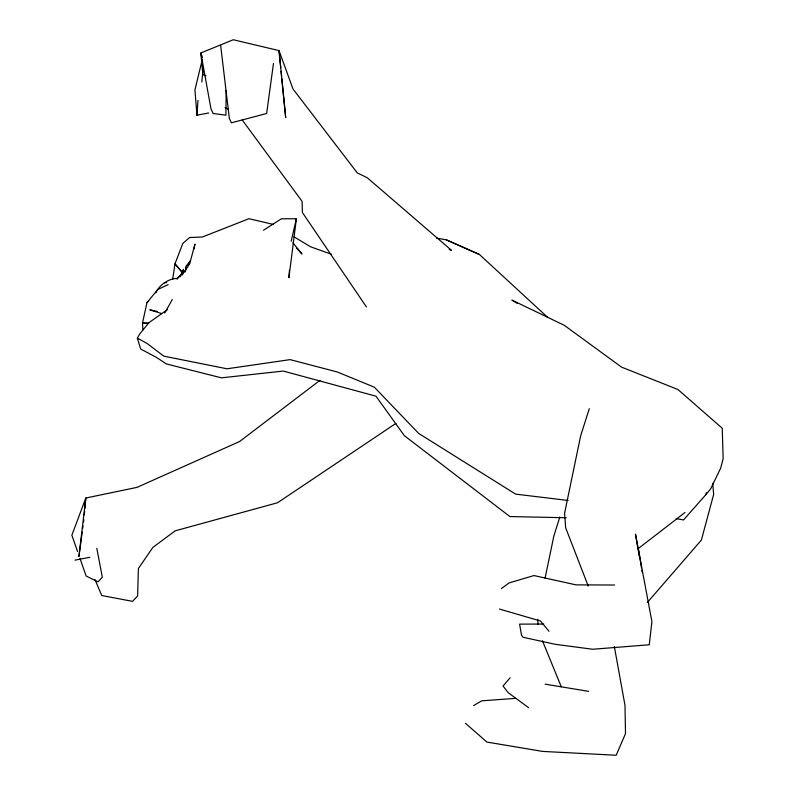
<?xml version="1.0" encoding="UTF-8"?>
<svg xmlns="http://www.w3.org/2000/svg" width="795" height="795" viewBox="0 0 795 795"><rect width="100%" height="100%" fill="white"/><g stroke="black" fill="none" stroke-linecap="round" stroke-linejoin="round"><path stroke-width="1.19" d="M226.168 90.57L225.889 115.196L213.13 113.466L211.003 109.024L200.847 52.957L233.293 39.75L279.025 50.602L293.007 89.02L357.273 172.883L367.3 177.772L451.481 250.316L449.195 249.421M203.132 68.529L201.821 82.064M197.945 100.409L196.951 115.205L208.688 112.979M289.43 270.33L288.923 277.684L296.376 218.764L281.43 218.784L263.483 230.242M84.31 514.882L84.628 511.274M84.836 508.86L85.8 498.028L137.028 487.365L239.583 441.523L320.017 380.308M82.233 531.984L78.924 556.55L85.8 498.028L71.868 535.224L77.562 551.531M82.73 528.297L83.058 525.843M83.555 522.156L83.882 519.701M273.47 63.461L266.643 113.506L231.415 122.798L229.348 118.475L220.652 45.375M172.724 279.095L174.96 263.87L182.83 243.429L189.538 237.546L202.397 237.009L248.924 218.705L273.281 224.389M197.498 111.529L196.951 115.205L194.934 89.944L202.278 59.555M194.01 248.954L194.954 244.105L189.647 263.95L182.085 275.14M185.155 271.97L186.467 265.649L190.363 260.84L187.58 265.53M185.354 271.025L186.467 265.649M545.072 578.184L553.857 535.999L559.809 517.038M168.192 284.58L157.817 289.45L146.976 302.617L142.484 323.078L142.921 329.995M291.199 241.283L296.376 218.764M182.612 272.834L174.96 263.87L182.631 272.745L176.858 279.065L182.612 272.834L183.536 269.366L180.097 276.72M589.304 408.63L580.668 435.769L564.579 513.242L565.662 527.781L588.24 586.064M676.227 518.668L683.511 519.96L705.582 494.987L706.487 492.781M155.83 292.838C159.407 284.749 168.411 278.657 177.265 278.359M164.784 312.952L172.286 299.546M566.179 517.754L509.893 516.561L404.327 435.66L375.975 396.178L283.268 371.066L221.447 377.844L166.413 363.941L156.148 357.213L140.665 349.025L137.336 338.123L139.96 333.642L148.983 322.631L167.477 309.603M705.582 494.987L710.69 488.796L720.687 468.096L723.132 458.745L722.257 428.267L677.946 389.51L621.581 367.141L564.291 325.314L511.92 300.093L517.148 303.312M510.132 677.777L503.046 686.025L508.253 692.723L528.576 707.669M647.329 602.511L701.389 540.053L713.662 494.361L712.737 483.31M146.976 302.617L148.715 300.908M685.012 512.487L638.365 548.5L641.515 567.779M501.416 588.588L509.038 582.934L533.942 575.56L576.077 584.881L614.654 585.021M395.88 423.417L277.544 502.758L175.168 530.841L152.869 547.417L138.4 568.505L137.624 595.892L132.576 601.348L101.76 595.534L95.022 579.674M473.621 705.592L481.73 700.832L515.607 698.368M74.998 560.127L89.855 557.305M164.267 282.931L166.702 282.473M543.72 624.045L519.602 624.135L521.51 635.225L523.08 637.272L555.109 644.278L592.673 649.257L649.257 644.775L651.92 621.62L635.503 534.23L639.24 556.192M568.117 500.462L515.637 494.132L418.687 433.434L374.286 387.155L337.319 371.99L290.135 359.628L226.972 368.791L163.81 356.15L147.065 343.44L137.336 338.123M545.131 684.177L588.608 691.342M436.385 238.112L446.184 239.782L479.425 254.489L547.646 317.354M157.112 311.441L149.838 309.851L161.554 313.498M499.439 609.04L540.451 620.994L549.017 631.24M206.004 75.744L202.894 74.7L200.847 52.957L202.417 57.498M331.276 254.171L310.666 246.838L294.051 236.86M479.425 254.489L446.184 239.782M225.074 107.554L228.185 109.273M465.403 723.251L486.918 742.073L542.538 751.404L616.175 755.25L625.506 733.586L624.989 705.294L614.316 646.464M296.297 247.802L301.971 254.022L292.958 242.763M242.227 119.975L302.11 201.373L302.408 212.523L366.445 306.969M542.448 640.77L561.25 686.761M80.007 558.517L86.118 575.987L98.053 581.831L102.326 577.22L96.811 548.321M641.913 570.194L642.3 572.599M280.724 67.654L279.025 50.602L285.693 117.6L281.818 78.616M281.092 71.312L281.569 76.181M537.748 619.295L537.957 624.244M148.645 323.267L142.484 323.078L148.645 323.267"/></g></svg>
